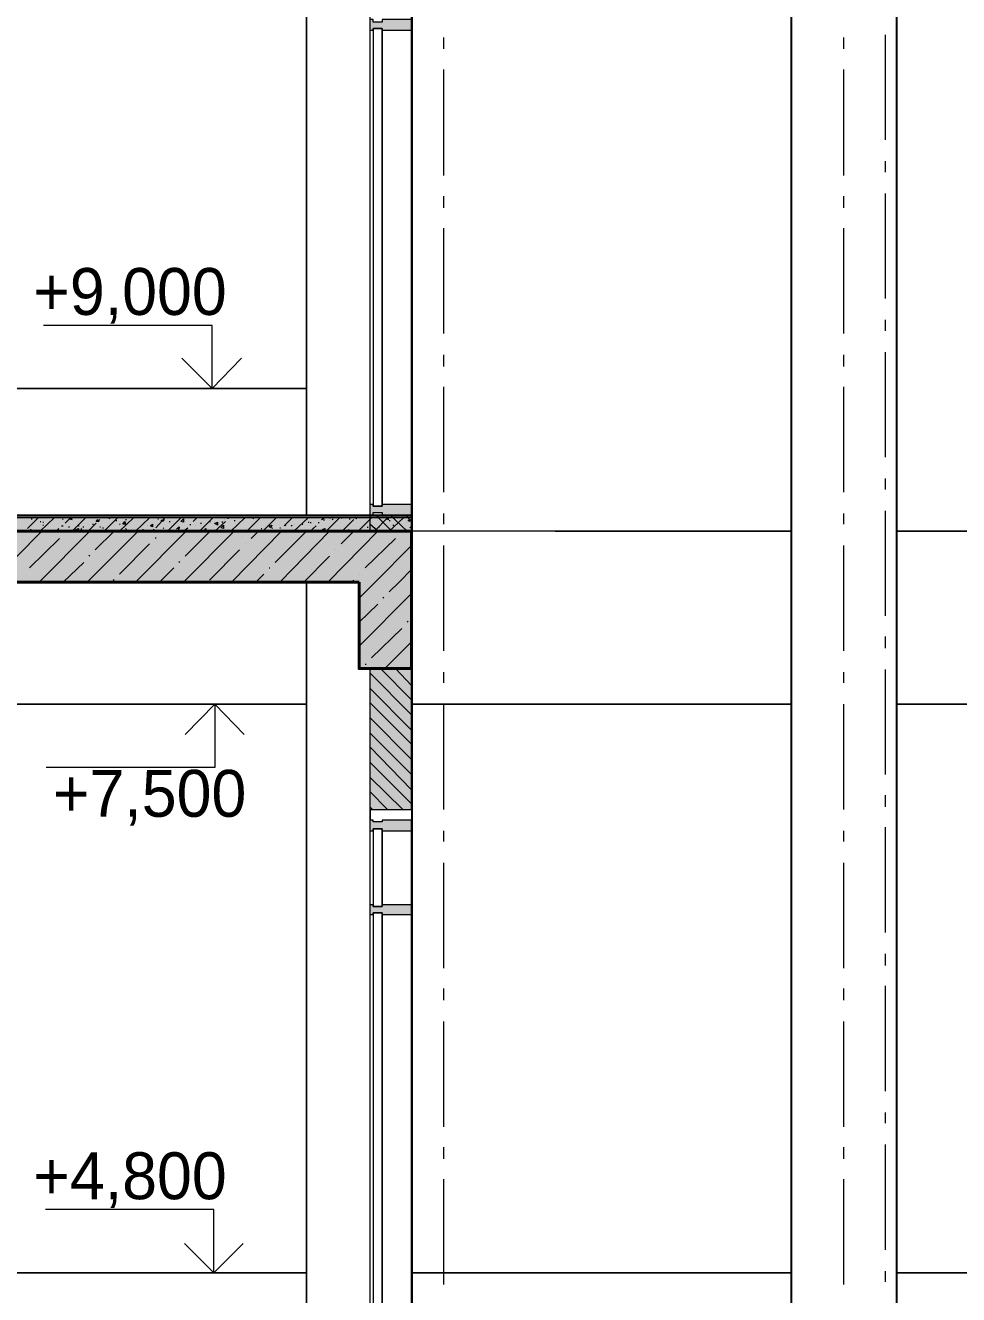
# Model space of a CAD drawing. Header units: millimetres. Extents: x -135211 to 49383, y -8033 to 228499.
# Drawn here: x -95332 to -90898, y 11541 to 17568 of the extents above; entities that cross this region are included whole.
import ezdxf

# ---------------------------------------------------------------- set-up
doc = ezdxf.new("R2010")
doc.units = ezdxf.units.MM
doc.layers.add('PDF _Геометрия', color=7, linetype='Continuous', true_color=0x1d1d1d)
doc.layers.add('PDF _Сплошная заливка', color=7, linetype='Continuous', true_color=0xffffff)
doc.layers.add('PDF _Текст', color=7, linetype='Continuous')

msp = doc.modelspace()

# ---------------------------------------------------------------- hatches: boundary and pattern name
at = {"layer": 'PDF _Сплошная заливка', "transparency": 33554559}
h = msp.add_hatch(color=256, dxfattribs=at)
h.paths.add_polyline_path([(-93696.2, 18044.5), (-93497.2, 18044.5), (-93497.2, 19123.9), (-93696.2, 19123.9)])
h.paths.add_polyline_path([(-93497.2, 15242.2), (-93696.2, 15242.2), (-93696.2, 15166), (-93497.2, 15166)])
for points in [[(-93636.9, 17553.4), (-93636.9, 17545), (-93497.2, 17545), (-93497.2, 17595.8), (-93636.9, 17595.8), (-93636.9, 17583.1), (-93679.2, 17583.1), (-93679.2, 17595.8), (-93696.2, 17595.8), (-93696.2, 17545), (-93679.2, 17545), (-93679.2, 17553.4)], [(-93636.9, 15254.9), (-93636.9, 15242.2), (-93497.2, 15242.2), (-93497.2, 15293), (-93636.9, 15293), (-93636.9, 15284.5), (-93679.2, 15284.5), (-93679.2, 15293), (-93696.2, 15293), (-93696.2, 15242.2), (-93679.2, 15242.2), (-93679.2, 15254.9)], [(-93636.9, 13752.1), (-93636.9, 13743.7), (-93497.2, 13743.7), (-93497.2, 13794.5), (-93636.9, 13794.5), (-93636.9, 13786), (-93679.2, 13786), (-93679.2, 13794.5), (-93696.2, 13794.5), (-93696.2, 13743.7), (-93679.2, 13743.7), (-93679.2, 13752.1)], [(-93636.9, 13354.2), (-93636.9, 13345.8), (-93497.2, 13345.8), (-93497.2, 13392.3), (-93636.9, 13392.3), (-93636.9, 13383.9), (-93679.2, 13383.9), (-93679.2, 13392.3), (-93696.2, 13392.3), (-93696.2, 13345.8), (-93679.2, 13345.8), (-93679.2, 13354.2)]]:
    msp.add_hatch(color=7, dxfattribs=at).paths.add_polyline_path(points)
h = msp.add_hatch(color=256, dxfattribs=at)
h.paths.add_polyline_path([(-93497.2, 14924.7), (-93497.2, 15163.3), (-103545.2, 15163.3), (-103545.2, 14924.7)])
h.paths.add_polyline_path([(-5550.9, 14924.7), (-5550.9, 15163.3), (-25450.6, 15163.3), (-25450.6, 14924.7)])
h.paths.add_polyline_path([(-26102.5, 14924.7), (-26102.5, 15163.3), (-26352.2, 15163.3), (-26352.2, 14924.7)])
h.paths.add_polyline_path([(-26398.8, 14924.7), (-26398.8, 15163.3), (-26648.6, 15163.3), (-26648.6, 14924.7)])
h = msp.add_hatch(color=256, dxfattribs=at)
h.paths.add_polyline_path([(-93696.2, 13845.3), (-93497.2, 13845.3), (-93497.2, 14514.1), (-93696.2, 14514.1)])
h.paths.add_polyline_path([(-93497.2, 11043), (-93696.2, 11043), (-93696.2, 10962.5), (-93497.2, 10962.5)])

# ---------------------------------------------------------------- linework, layer by layer
at = {"layer": 'PDF _Геометрия', "color": 7, "lineweight": 9}
for points in [[(-93696.2, 19123.9), (-93996.7, 19123.9), (-93996.7, 15242.2), (-93996.7, 15843.3), (-95546, 15843.3), (-95546, 15242.2)], [(-92815.7, 15166), (-91693.9, 15166), (-91693.9, 18544), (-93497.2, 18544), (-91693.9, 18544), (-91693.9, 19123.9)], [(-93495.2, 19121.3), (-93495.2, 6840.3), (-93444.4, 6840.3), (-93444.4, 9092.2), (-93444.4, 6840.3)], [(-91691.8, 19121.3), (-91691.8, 6840.3), (-91742.6, 6840.3), (-91793.4, 6840.3), (-91793.4, 9164.4)], [(-91192.3, 19121.3), (-91192.3, 6840.3), (-91192.3, 7441.6)], [(-91194.4, 18163), (-91194.4, 15166), (-90466.3, 15166), (-90466.3, 18544), (-91194.4, 18544)], [(-93497.2, 18044.5), (-93497.2, 15242.2), (-93497.2, 17570.4), (-93497.2, 17968.3)], [(-93696.2, 17968.3), (-93696.2, 17570.4), (-93696.2, 15242.2)], [(-93679.2, 17545), (-93679.2, 15293)], [(-93636.9, 17545), (-93636.9, 15293)], [(-93344.8, 17456.1), (-93344.8, 17511.1)], [(-91444.2, 17456.1), (-91444.2, 17511.1)], [(-91245.2, 17024.3), (-91245.2, 17523.8)], [(-93344.8, 16855), (-93344.8, 17358.7)], [(-91444.2, 16855), (-91444.2, 17358.7)], [(-91245.2, 16871.9), (-91245.2, 16922.7)], [(-93344.8, 16702.6), (-93344.8, 16757.6)], [(-91444.2, 16702.6), (-91444.2, 16757.6)], [(-91245.2, 16270.8), (-91245.2, 16770.3)], [(-93344.8, 16105.7), (-93344.8, 16605.2)], [(-91444.2, 16105.7), (-91444.2, 16605.2)], [(-91245.2, 16118.4), (-91245.2, 16169.2)], [(-93996.7, 15843.3), (-94271.9, 15843.3), (-94445.4, 15843.3), (-94445.4, 16143.8), (-95245.5, 16143.8)], [(-93344.8, 15949.1), (-93344.8, 16004.1)], [(-91444.2, 15949.1), (-91444.2, 16004.1)], [(-91245.2, 15517.3), (-91245.2, 16016.8)], [(-94293, 15843.3), (-94593.6, 15843.3)], [(-93344.8, 15352.2), (-93344.8, 15851.7)], [(-91444.2, 15352.2), (-91444.2, 15851.7)], [(-91245.2, 15364.9), (-91245.2, 15415.7)], [(-93344.8, 15199.8), (-93344.8, 15250.6)], [(-91444.2, 15199.8), (-91444.2, 15250.6)], [(-91245.2, 14763.8), (-91245.2, 15263.3)], [(-93497.2, 15237.9), (-103296.8, 15237.9)], [(-93497.2, 15229.5), (-103296.8, 15229.5)], [(-93344.8, 14598.7), (-93344.8, 15098.3)], [(-91444.2, 14598.7), (-91444.2, 15098.3)], [(-93996.7, 14924.7), (-93996.7, 11043), (-93996.7, 11644.1), (-95546, 11644.1), (-95546, 11043)], [(-95546, 14924.7), (-95546, 14344.8), (-93996.7, 14344.8), (-93996.7, 14924.7), (-94208.4, 14924.7)], [(-91245.2, 14611.4), (-91245.2, 14666.5)], [(-93344.8, 14446.4), (-93344.8, 14497.2)], [(-91444.2, 14446.4), (-91444.2, 14497.2)], [(-91245.2, 14010.4), (-91245.2, 14509.9)], [(-94115.2, 14344.8), (-94305.7, 14344.8), (-94432.7, 14344.8), (-94432.7, 14044.2), (-95232.8, 14044.2)], [(-94280.3, 14344.8), (-94580.9, 14344.8)], [(-93497.2, 13845.3), (-93497.2, 11644.1), (-91693.9, 11644.1), (-91693.9, 14344.8), (-93497.2, 14344.8)], [(-93344.8, 13845.3), (-93344.8, 14344.8)], [(-91444.2, 13845.3), (-91444.2, 14344.8)], [(-91245.2, 13858), (-91245.2, 13913)], [(-93696.2, 13769.1), (-93696.2, 13371.2), (-93696.2, 11043)], [(-93679.2, 13743.7), (-93679.2, 13392.3)], [(-93636.9, 13743.7), (-93636.9, 13392.3)], [(-92815.7, 10962.5), (-91693.9, 10962.5), (-91693.9, 11644.1), (-93497.2, 11644.1), (-93497.2, 11043), (-93497.2, 13371.2), (-93497.2, 13769.1)], [(-93344.8, 13692.9), (-93344.8, 13743.7)], [(-91444.2, 13692.9), (-91444.2, 13743.7)], [(-91245.2, 13261.1), (-91245.2, 13760.6)], [(-93344.8, 13091.8), (-93344.8, 13591.3)], [(-91444.2, 13091.8), (-91444.2, 13591.3)], [(-93679.2, 13345.8), (-93679.2, 11093.8)], [(-93636.9, 13345.8), (-93636.9, 11093.8)], [(-91245.2, 13104.5), (-91245.2, 13159.5)], [(-93344.8, 12939.4), (-93344.8, 12994.4)], [(-91444.2, 12939.4), (-91444.2, 12994.4)], [(-91245.2, 12507.6), (-91245.2, 13007.1)], [(-93344.8, 12338.3), (-93344.8, 12837.8)], [(-91444.2, 12338.3), (-91444.2, 12837.8)], [(-91245.2, 12355.2), (-91245.2, 12406)], [(-93344.8, 12185.9), (-93344.8, 12240.9)], [(-91444.2, 12185.9), (-91444.2, 12240.9)], [(-91245.2, 11754.1), (-91245.2, 12253.6)], [(-93344.8, 11589), (-93344.8, 12088.5)], [(-91444.2, 11589), (-91444.2, 12088.5)], [(-94140.6, 11644.1), (-94398.8, 11644.1), (-94436.9, 11644.1), (-94436.9, 11944.6), (-95237, 11944.6)], [(-94284.6, 11644.1), (-94585.1, 11644.1)], [(-91245.2, 11601.7), (-91245.2, 11652.5)]]:
    msp.add_lwpolyline(points, dxfattribs=at)
for points in [[(-93996.7, 15843.3), (-93996.7, 18544), (-95546, 18544), (-95546, 15843.3)], [(-93636.9, 15284.5), (-93636.9, 17553.4), (-93679.2, 17553.4), (-93679.2, 15284.5)], [(-103296.8, 15166), (-93497.2, 15166), (-93497.2, 15229.5), (-93497.2, 15237.9), (-93497.2, 15242.2), (-103296.8, 15242.2), (-103296.8, 15237.9), (-103296.8, 15229.5)], [(-93696.2, 15242.2), (-93696.2, 15166), (-93497.2, 15166), (-93497.2, 15242.2)], [(-93497.2, 14344.8), (-91693.9, 14344.8), (-91693.9, 15166), (-93497.2, 15166)], [(-91194.4, 14344.8), (-88095.8, 14344.8), (-88095.8, 15166), (-91194.4, 15166)], [(-93696.2, 14514.1), (-93696.2, 13845.3), (-93497.2, 13845.3), (-93497.2, 14514.1)], [(-93996.7, 11644.1), (-93996.7, 14344.8), (-95546, 14344.8), (-95546, 11644.1)], [(-91194.4, 14344.8), (-91194.4, 11644.1), (-90466.3, 11644.1), (-90466.3, 14344.8)], [(-93636.9, 13383.9), (-93636.9, 13752.1), (-93679.2, 13752.1), (-93679.2, 13383.9)], [(-93636.9, 11085.3), (-93636.9, 13354.2), (-93679.2, 13354.2), (-93679.2, 11085.3)], [(-91194.4, 10962.5), (-88095.8, 10962.5), (-88095.8, 11644.1), (-91194.4, 11644.1)]]:
    msp.add_lwpolyline(points, close=True, dxfattribs=at)
at = {"layer": 'PDF _Геометрия', "color": 7, "lineweight": 20}
for points in [[(-93636.9, 17583.1), (-93679.2, 17583.1), (-93679.2, 17595.8), (-93696.2, 17595.8), (-93696.2, 17545), (-93679.2, 17545), (-93679.2, 17553.4), (-93636.9, 17553.4), (-93636.9, 17545), (-93497.2, 17545), (-93497.2, 17595.8), (-93636.9, 17595.8)], [(-93679.2, 15284.5), (-93679.2, 15293), (-93696.2, 15293), (-93696.2, 15242.2), (-93679.2, 15242.2), (-93679.2, 15254.9), (-93636.9, 15254.9), (-93636.9, 15242.2), (-93497.2, 15242.2), (-93497.2, 15293), (-93636.9, 15293), (-93636.9, 15284.5)], [(-93691.9, 13794.5), (-93691.9, 13845.3), (-93696.2, 13845.3), (-93696.2, 13794.5)], [(-93636.9, 13786), (-93679.2, 13786), (-93679.2, 13794.5), (-93696.2, 13794.5), (-93696.2, 13743.7), (-93679.2, 13743.7), (-93679.2, 13752.1), (-93636.9, 13752.1), (-93636.9, 13743.7), (-93497.2, 13743.7), (-93497.2, 13794.5), (-93636.9, 13794.5)], [(-93636.9, 13383.9), (-93679.2, 13383.9), (-93679.2, 13392.3), (-93696.2, 13392.3), (-93696.2, 13345.8), (-93679.2, 13345.8), (-93679.2, 13354.2), (-93636.9, 13354.2), (-93636.9, 13345.8), (-93497.2, 13345.8), (-93497.2, 13392.3), (-93636.9, 13392.3)]]:
    msp.add_lwpolyline(points, close=True, dxfattribs=at)
at = {"layer": 'PDF _Геометрия', "color": 7, "lineweight": 18}
for points in [[(-94305.7, 15987.2), (-94445.4, 15843.3), (-94589.3, 15987.2)], [(-94572.4, 14200.8), (-94432.7, 14344.8), (-94293, 14200.8)], [(-94297.3, 11783.8), (-94436.9, 11644.1), (-94576.6, 11783.8)]]:
    msp.add_lwpolyline(points, dxfattribs=at)
at = {"layer": 'PDF _Геометрия', "color": 7, "lineweight": 40}
msp.add_lwpolyline([(-93747, 14924.7), (-93747, 14514.1), (-93497.2, 14514.1), (-93497.2, 14924.7), (-93497.2, 15166), (-103296.8, 15166), (-103296.8, 15843.3), (-103546.5, 15843.3), (-103546.5, 15166), (-103546.5, 14924.7), (-103546.5, 14344.8), (-103296.8, 14344.8), (-103296.8, 14924.7), (-96045.5, 14924.7), (-96045.5, 14514.1), (-95546, 14514.1), (-95546, 14924.7)], close=True, dxfattribs=at)
at = {"layer": 'PDF _Геометрия', "lineweight": 9}
for points in [[(-95321.7, 15178.7), (-95270.9, 15229.5)], [(-95304.7, 15225.2), (-95300.5, 15225.2)], [(-95262.4, 15166), (-95194.7, 15229.5)], [(-95262.4, 15212.5), (-95258.2, 15212.5)], [(-95249.7, 15208.3), (-95245.5, 15208.3)], [(-95249.7, 15195.6), (-95245.5, 15195.6)], [(-95160.8, 15191.4), (-95156.6, 15191.4), (-95152.3, 15191.4)], [(-95156.6, 15229.5), (-95156.6, 15229.5)], [(-95156.6, 15221), (-95152.3, 15225.2)], [(-95143.9, 15204.1), (-95118.5, 15229.5), (-95122.7, 15225.2), (-95110, 15221), (-95114.2, 15229.5)], [(-95110, 15166), (-95046.5, 15229.5)], [(-95080.4, 15191.4), (-95076.1, 15191.4)], [(-95033.8, 15166), (-94995.7, 15204.1)], [(-95012.6, 15199.8), (-95008.4, 15199.8)], [(-94983, 15216.8), (-94978.8, 15221)], [(-94957.6, 15166), (-94894.1, 15229.5)], [(-94936.4, 15229.5), (-94932.2, 15225.2), (-94932.2, 15229.5)], [(-94902.6, 15216.8), (-94898.3, 15216.8)], [(-94885.6, 15166), (-94817.9, 15229.5)], [(-94885.6, 15199.8), (-94881.4, 15199.8)], [(-94856, 15221), (-94851.8, 15221)], [(-94809.5, 15166), (-94741.7, 15229.5)], [(-94792.5, 15212.5), (-94792.5, 15212.5)], [(-94750.2, 15195.6), (-94750.2, 15195.6)], [(-94712.1, 15182.9), (-94669.8, 15229.5)], [(-94703.6, 15225.2), (-94699.4, 15225.2)], [(-94657.1, 15166), (-94593.6, 15229.5)], [(-94648.6, 15212.5), (-94644.4, 15212.5)], [(-94610.5, 15191.4), (-94610.5, 15191.4)], [(-94547, 15195.6), (-94547, 15199.8)], [(-94534.3, 15212.5), (-94517.4, 15229.5)], [(-94521.6, 15191.4), (-94521.6, 15191.4)], [(-94504.7, 15166), (-94441.2, 15229.5)], [(-94500.4, 15204.1), (-94496.2, 15204.1)], [(-94500.4, 15191.4), (-94500.4, 15191.4)], [(-94453.9, 15208.3), (-94453.9, 15212.5)], [(-94432.7, 15166), (-94381.9, 15212.5)], [(-94432.7, 15199.8), (-94428.5, 15204.1)], [(-94398.8, 15212.5), (-94394.6, 15208.3)], [(-94386.1, 15221), (-94386.1, 15221)], [(-94369.2, 15225.2), (-94369.2, 15229.5)], [(-94356.5, 15166), (-94288.8, 15229.5)], [(-94339.6, 15216.8), (-94335.4, 15216.8)], [(-94293, 15229.5), (-94293, 15225.2)], [(-94280.3, 15166), (-94216.8, 15229.5)], [(-94250.7, 15225.2), (-94246.5, 15229.5)], [(-94199.9, 15166), (-94204.1, 15166), (-94140.6, 15229.5)], [(-94102.5, 15191.4), (-94064.4, 15229.5)], [(-94098.3, 15191.4), (-94094.1, 15195.6)], [(-94068.7, 15191.4), (-94064.4, 15195.6)], [(-94056, 15166), (-93988.2, 15229.5)], [(-94051.7, 15199.8), (-94051.7, 15199.8)], [(-94017.9, 15199.8), (-94013.6, 15199.8)], [(-93988.2, 15208.3), (-93984, 15208.3)], [(-93979.8, 15166), (-93950.1, 15191.4)], [(-93975.5, 15204.1), (-93975.5, 15208.3)], [(-93937.4, 15204.1), (-93937.4, 15208.3)], [(-93924.7, 15221), (-93912, 15229.5)], [(-93916.3, 15221), (-93912, 15216.8)], [(-93903.6, 15166), (-93840.1, 15229.5)], [(-93895.1, 14924.7), (-93658.1, 15166), (-93696.2, 15199.8)], [(-93886.6, 15229.5), (-93882.4, 15229.5)], [(-93886.6, 15216.8), (-93886.6, 15216.8)], [(-93873.9, 15221), (-93869.7, 15225.2)], [(-93831.6, 15229.5), (-93827.4, 15229.5)], [(-93827.4, 15166), (-93772.4, 15221)], [(-93793.5, 15225.2), (-93789.3, 15225.2)], [(-93763.9, 15229.5), (-93759.7, 15225.2), (-93759.7, 15229.5)], [(-93751.2, 15166), (-93687.7, 15229.5)], [(-93696.2, 15221), (-93691.9, 15221)], [(-93670.8, 15170.2), (-93611.5, 15229.5), (-93615.7, 15225.2), (-93607.3, 15221), (-93607.3, 15229.5)], [(-93590.3, 15166), (-93666.5, 15242.2)], [(-93615.7, 15195.6), (-93615.7, 15195.6)], [(-93603, 15166), (-93535.3, 15229.5)], [(-93603, 15216.8), (-93598.8, 15216.8)], [(-93518.4, 15166), (-93598.8, 15242.2)], [(-93586.1, 15195.6), (-93581.9, 15195.6)], [(-93497.2, 15212.5), (-93526.8, 15242.2)], [(-93522.6, 15208.3), (-93522.6, 15208.3)], [(-93505.7, 15212.5), (-93505.7, 15212.5)], [(-95495.2, 14924.7), (-95253.9, 15166)], [(-95313.2, 14992.4), (-95169.3, 15132.1)], [(-95309, 15174.4), (-95304.7, 15174.4)], [(-95266.6, 14924.7), (-95025.3, 15166)], [(-95237, 15170.2), (-95232.8, 15170.2)], [(-95211.6, 15170.2), (-95207.4, 15170.2)], [(-95186.2, 15166), (-95173.5, 15178.7)], [(-95156.6, 15166), (-95156.6, 15166)], [(-95139.6, 15161.7), (-95139.6, 15166)], [(-95126.9, 15187.1), (-95122.7, 15187.1)], [(-95118.5, 15166), (-95114.2, 15166)], [(-95067.7, 15174.4), (-95063.4, 15178.7)], [(-95059.2, 15187.1), (-95055, 15187.1)], [(-95038, 14924.7), (-94796.8, 15166)], [(-94999.9, 15077.1), (-94911, 15166)], [(-94978.8, 15187.1), (-94974.5, 15187.1)], [(-94966.1, 15182.9), (-94961.8, 15182.9)], [(-94868.7, 15178.7), (-94868.7, 15178.7)], [(-94856, 15178.7), (-94851.8, 15174.4)], [(-94826.4, 15166), (-94822.2, 15166)], [(-94822.2, 15166), (-94822.2, 15166)], [(-94809.5, 14924.7), (-94568.2, 15166)], [(-94775.6, 15174.4), (-94771.4, 15174.4)], [(-94729, 15170.2), (-94724.8, 15170.2)], [(-94724.8, 15174.4), (-94720.6, 15174.4)], [(-94712.1, 15132.1), (-94712.1, 15136.3)], [(-94707.9, 15166), (-94703.6, 15166)], [(-94686.7, 15161.7), (-94682.5, 15166)], [(-94678.2, 15178.7), (-94674, 15182.9)], [(-94678.2, 15170.2), (-94678.2, 15170.2)], [(-94614.7, 15178.7), (-94610.5, 15178.7)], [(-94606.3, 15174.4), (-94602, 15174.4)], [(-94585.1, 15166), (-94580.9, 15166), (-94559.7, 15182.9)], [(-94580.9, 14924.7), (-94339.6, 15166)], [(-94572.4, 15047.5), (-94453.9, 15166)], [(-94352.3, 14924.7), (-94115.2, 15166)], [(-94352.3, 15166), (-94348, 15166)], [(-94348, 15166), (-94348, 15166)], [(-94318.4, 15166), (-94318.4, 15166)], [(-94276.1, 15170.2), (-94276.1, 15170.2)], [(-94259.2, 15132.1), (-94225.3, 15166)], [(-94250.7, 15166), (-94246.5, 15170.2)], [(-94225.3, 15166), (-94225.3, 15166)], [(-94212.6, 15178.7), (-94208.4, 15178.7)], [(-94199.9, 15166), (-94199.9, 15166)], [(-94161.8, 15178.7), (-94157.6, 15182.9)], [(-94144.9, 15017.8), (-94000.9, 15161.7)], [(-94127.9, 15166), (-94127.9, 15166)], [(-94123.7, 15182.9), (-94119.5, 15182.9)], [(-94123.7, 14924.7), (-93886.6, 15166)], [(-94115.2, 15178.7), (-94115.2, 15178.7)], [(-93831.6, 15106.7), (-93772.4, 15166)], [(-93810.4, 15166), (-93806.2, 15166)], [(-93797.8, 15170.2), (-93793.5, 15174.4)], [(-93717.3, 14992.4), (-93573.4, 15132.1)], [(-93704.6, 15182.9), (-93704.6, 15187.1)], [(-93696.2, 15182.9), (-93691.9, 15182.9)], [(-93653.8, 15187.1), (-93649.6, 15187.1)], [(-93611.5, 15166), (-93607.3, 15166)], [(-93543.8, 15161.7), (-93543.8, 15166)], [(-93526.8, 15166), (-93518.4, 15170.2)], [(-93505.7, 15182.9), (-93501.4, 15187.1)], [(-93505.7, 15182.9), (-93505.7, 15182.9)], [(-94885.6, 14962.8), (-94741.7, 15106.7)], [(-94458.1, 14933.2), (-94314.2, 15077.1)], [(-94284.6, 15106.7), (-94284.6, 15106.7)], [(-93857, 15077.1), (-93857, 15077.1)], [(-93747, 14848.5), (-93670.8, 14924.7), (-93497.2, 15098.3)], [(-95152.3, 14924.7), (-95055, 15017.8)], [(-95029.6, 15047.5), (-95025.3, 15051.7)], [(-94602, 15017.8), (-94597.8, 15022.1)], [(-94009.4, 14924.7), (-93886.6, 15047.5)], [(-94695.2, 14924.7), (-94627.4, 14992.4)], [(-94238, 14924.7), (-94199.9, 14962.8)], [(-94174.5, 14992.4), (-94170.3, 14992.4)], [(-93742.7, 14962.8), (-93742.7, 14962.8)], [(-93603, 14878.1), (-93556.5, 14924.7), (-93497.2, 14984)], [(-94915.3, 14933.2), (-94911, 14937.4)], [(-93785.1, 14924.7), (-93772.4, 14933.2)], [(-93747, 14619.9), (-93497.2, 14869.7)], [(-93632.7, 14848.5), (-93628.4, 14852.7)], [(-93747, 14734.2), (-93658.1, 14818.9)], [(-93518.4, 14734.2), (-93514.1, 14738.4)], [(-93687.7, 14564.9), (-93543.8, 14704.6)], [(-93624.2, 14514.1), (-93497.2, 14641.1)], [(-93717.3, 14535.3), (-93713.1, 14535.3)], [(-93509.9, 14514.1), (-93497.2, 14526.8)], [(-93497.2, 14294), (-93696.2, 14492.9)], [(-93497.2, 14365.9), (-93645.4, 14514.1)], [(-93497.2, 14433.7), (-93573.4, 14514.1)], [(-93497.2, 14505.6), (-93505.7, 14514.1)], [(-93497.2, 14222), (-93696.2, 14421)], [(-93497.2, 14154.3), (-93696.2, 14353.2)], [(-93497.2, 14082.3), (-93696.2, 14281.3)], [(-93497.2, 14010.4), (-93696.2, 14209.3)], [(-93497.2, 13938.4), (-93696.2, 14141.6)], [(-93497.2, 13870.7), (-93696.2, 14069.6)], [(-93539.5, 13845.3), (-93696.2, 13997.7)], [(-93611.5, 13845.3), (-93696.2, 13929.9)], [(-93683.5, 13845.3), (-93696.2, 13858)]]:
    msp.add_lwpolyline(points, dxfattribs=at)
for points in [[(-94987.2, 15221), (-94983, 15212.5), (-94995.7, 15212.5)], [(-94860.3, 15212.5), (-94856, 15199.8), (-94868.7, 15199.8)], [(-94729, 15199.8), (-94729, 15187.1), (-94737.5, 15191.4)], [(-94674, 15221), (-94678.2, 15212.5), (-94686.7, 15216.8)], [(-94580.9, 15208.3), (-94593.6, 15212.5), (-94580.9, 15225.2)], [(-94420, 15208.3), (-94420, 15195.6), (-94428.5, 15204.1)], [(-94390.4, 15178.7), (-94403.1, 15182.9), (-94390.4, 15195.6)], [(-94161.8, 15195.6), (-94166, 15182.9), (-94174.5, 15191.4)], [(-93501.4, 15221), (-93505.7, 15212.5), (-93514.1, 15216.8)], [(-95080.4, 15178.7), (-95080.4, 15170.2), (-95093.1, 15174.4)], [(-94602, 15187.1), (-94602, 15178.7), (-94610.5, 15178.7)], [(-94475, 15178.7), (-94475, 15166), (-94483.5, 15166)], [(-93907.8, 15178.7), (-93912, 15170.2), (-93920.5, 15174.4)], [(-93649.6, 15166), (-93653.8, 15166)]]:
    msp.add_lwpolyline(points, close=True, dxfattribs=at)
at = {"layer": 'PDF _Сплошная заливка', "lineweight": 5, "transparency": 33554559}
for points in [[(-103296.8, 15229.5), (-103296.8, 15166), (-93497.2, 15229.5), (-93497.2, 15166)], [(-93747, 14924.7), (-93747, 14514.1), (-93497.2, 14924.7), (-93497.2, 14514.1)]]:
    msp.add_solid(points, dxfattribs=at)

# ---------------------------------------------------------------- texts
at = {"layer": 'PDF _Текст', "char_height": 222.7, "attachment_point": 4, "style": ''}
for s, insert in [('+9,000', (-95294.7, 16283.9)), ('+7,500', (-95201.6, 13900.6)), ('+4,800', (-95294.7, 12084.5))]:
    msp.add_mtext(s, dxfattribs=dict(at, insert=insert))

doc.saveas('drawing.dxf')
